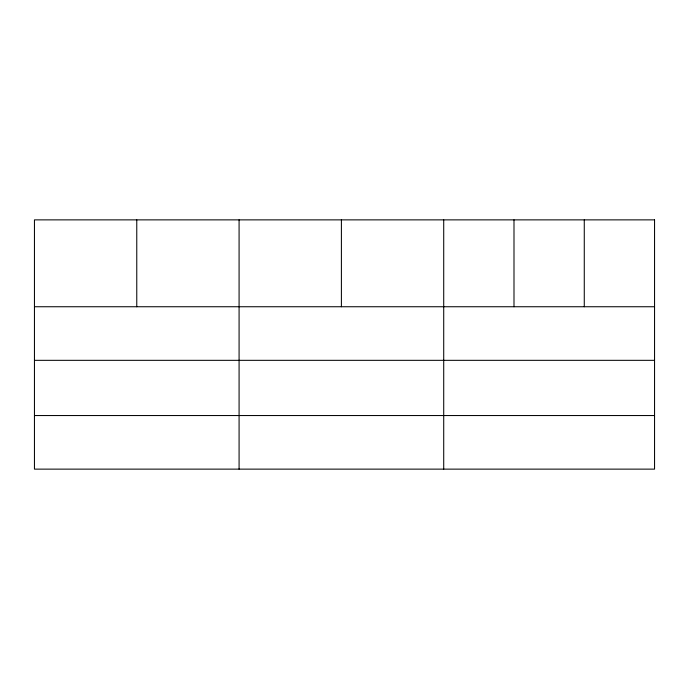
<?xml version="1.0" encoding="UTF-8"?>
<svg xmlns="http://www.w3.org/2000/svg" width="689" height="689" viewBox="0 0 689 689"><rect width="100%" height="100%" fill="white"/><g stroke="black" fill="none" stroke-linecap="round" stroke-linejoin="round"><path stroke-width="1.03" d="M34.45 306.743L654.55 306.743M34.45 360.33L654.55 360.33M34.45 415.545L654.55 415.545M584.272 219.869L584.272 306.743M513.994 219.869L513.994 306.743M443.716 219.869L443.716 469.131M341.399 219.869L341.399 306.743M239.083 219.869L239.083 469.131M136.767 219.869L136.767 306.743M654.55 219.869L34.45 219.869L34.45 469.131L654.55 469.131L654.55 219.869"/></g></svg>
